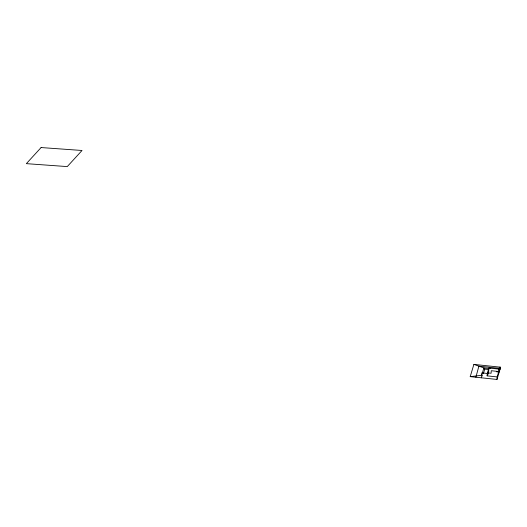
<?xml version="1.0" encoding="UTF-8"?>
<svg xmlns="http://www.w3.org/2000/svg" width="527" height="527" viewBox="0 0 527 527"><rect width="100%" height="100%" fill="white"/><g stroke="black" fill="none" stroke-linecap="round" stroke-linejoin="round"><path stroke-width="0.79" d="M475.874 377.227L478.885 366.166L499.985 368.38L499.919 369.644M481.533 377.826L481.823 372.879L487.271 373.452L488.891 368.044L498.898 369.098L499.484 367.148L499.188 372.088L496.678 371.825M498.898 369.098L498.753 371.509L497.139 376.917L487.126 375.863L487.271 373.452M487.126 375.863L488.417 371.548L488.272 374.078L488.595 372.991L488.891 368.044M496.987 379.447L500.65 367.207L473.885 364.394L470.216 376.634L496.987 379.447L497.139 376.917M499.168 370.606L500.643 367.2L499.339 369.559M470.216 376.634L481.678 375.296L482.007 374.203M482.238 373.419L483.885 367.938L490.354 368.617M483.384 373.696L484.761 369.098L483.885 367.938L473.885 364.394M484.761 369.098L488.76 369.513M498.753 371.509L491.256 370.725L491.111 373.254L488.595 372.991M481.678 375.296L482.692 376.001M41.099 147.553L26.35 163.653L67.272 166.591L82.021 150.485L41.099 147.553"/></g></svg>
